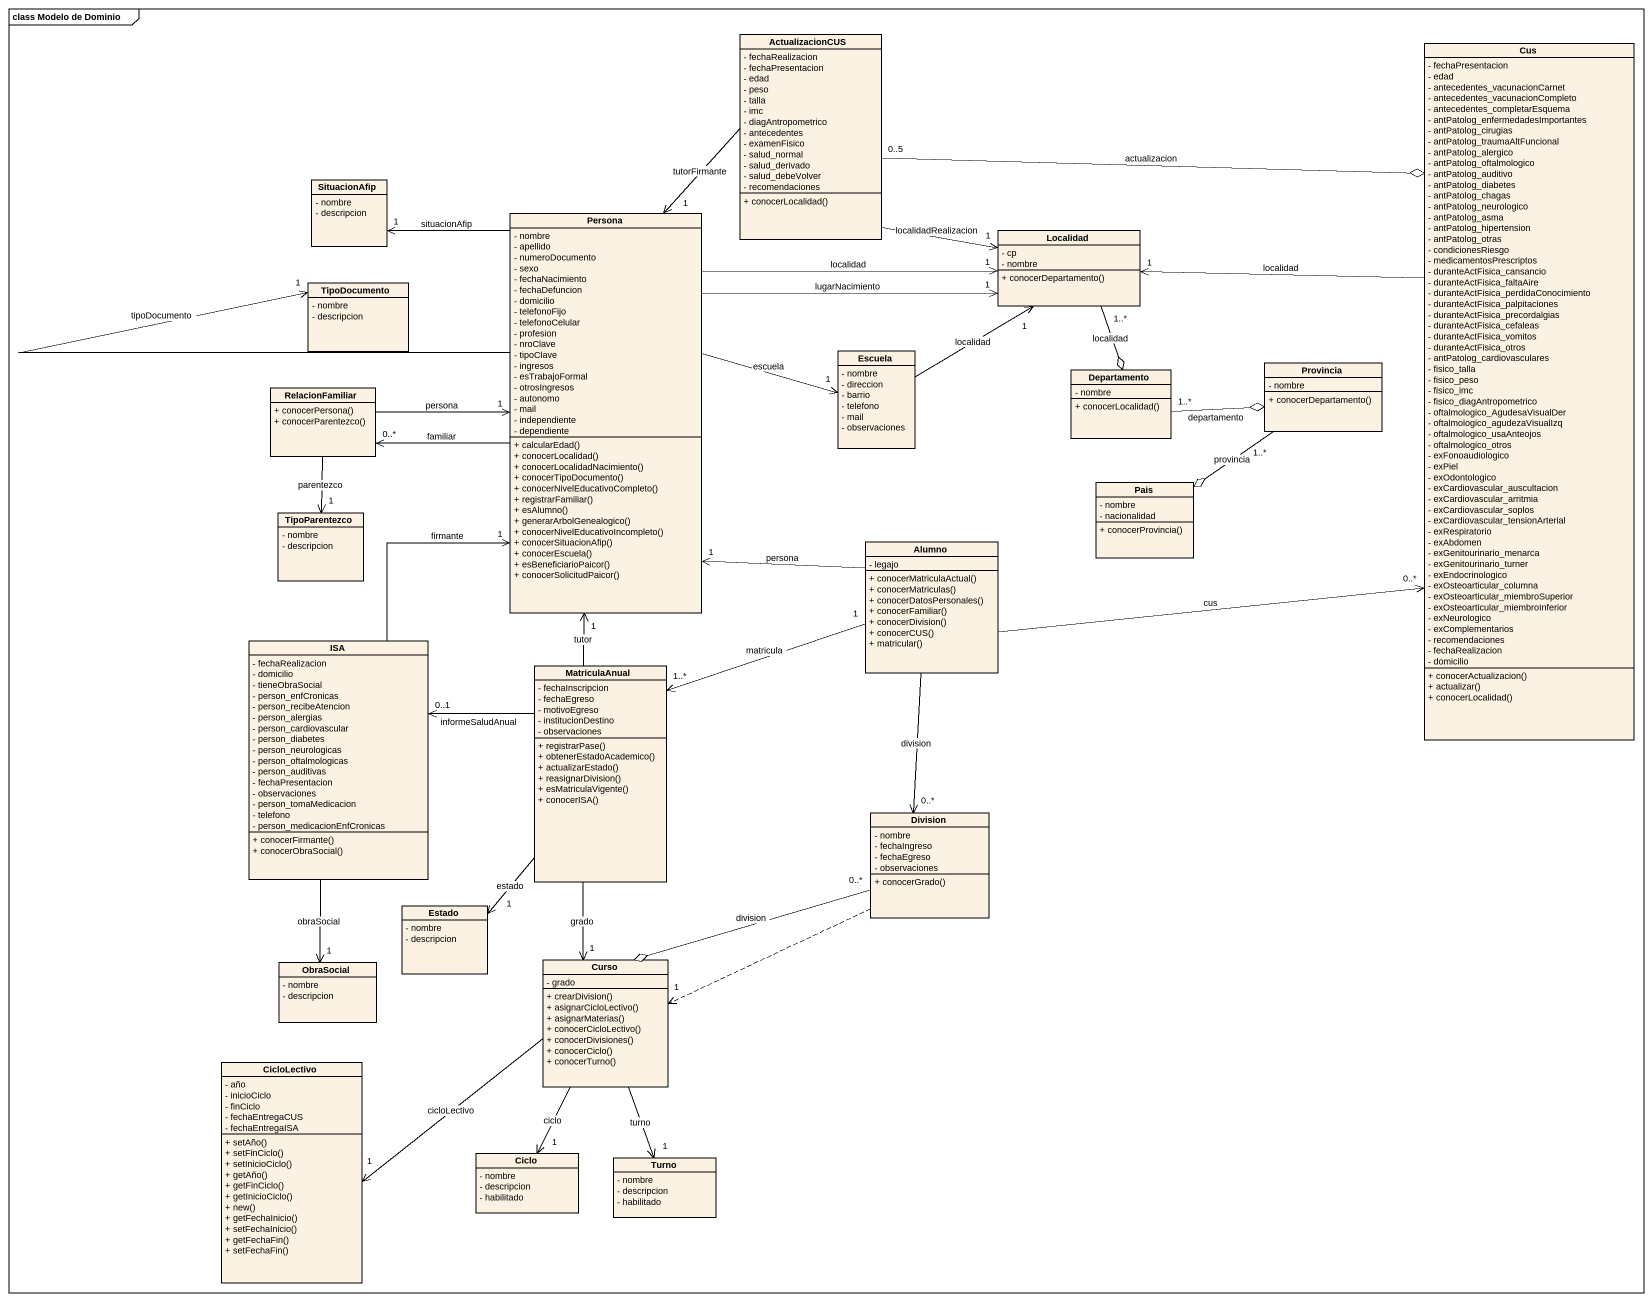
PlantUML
@startuml
mainframe class Modelo de Dominio
hide circle
hide empty members
skinparam classAttributeIconSize 0
class ActualizacionCUS {
  - fechaRealizacion
  - fechaPresentacion
  - edad
  - peso
  - talla
  - imc
  - diagAntropometrico
  - antecedentes
  - examenFisico
  - salud_normal
  - salud_derivado
  - salud_debeVolver
  - recomendaciones
  + conocerLocalidad()
}
class Cus {
  - fechaPresentacion
  - edad
  - antecedentes_vacunacionCarnet
  - antecedentes_vacunacionCompleto
  - antecedentes_completarEsquema
  - antPatolog_enfermedadesImportantes
  - antPatolog_cirugias
  - antPatolog_traumaAltFuncional
  - antPatolog_alergico
  - antPatolog_oftalmologico
  - antPatolog_auditivo
  - antPatolog_diabetes
  - antPatolog_chagas
  - antPatolog_neurologico
  - antPatolog_asma
  - antPatolog_hipertension
  - antPatolog_otras
  - condicionesRiesgo
  - medicamentosPrescriptos
  - duranteActFisica_cansancio
  - duranteActFisica_faltaAire
  - duranteActFisica_perdidaConocimiento
  - duranteActFisica_palpitaciones
  - duranteActFisica_precordalgias
  - duranteActFisica_cefaleas
  - duranteActFisica_vomitos
  - duranteActFisica_otros
  - antPatolog_cardiovasculares
  - fisico_talla
  - fisico_peso
  - fisico_imc
  - fisico_diagAntropometrico
  - oftalmologico_AgudesaVisualDer
  - oftalmologico_agudezaVisualIzq
  - oftalmologico_usaAnteojos
  - oftalmologico_otros
  - exFonoaudiologico
  - exPiel
  - exOdontologico
  - exCardiovascular_auscultacion
  - exCardiovascular_arritmia
  - exCardiovascular_soplos
  - exCardiovascular_tensionArterial
  - exRespiratorio
  - exAbdomen
  - exGenitourinario_menarca
  - exGenitourinario_turner
  - exEndocrinologico
  - exOsteoarticular_columna
  - exOsteoarticular_miembroSuperior
  - exOsteoarticular_miembroInferior
  - exNeurologico
  - exComplementarios
  - recomendaciones
  - fechaRealizacion
  - domicilio
  + conocerActualizacion()
  + actualizar()
  + conocerLocalidad()
}
class SituacionAfip {
  - nombre
  - descripcion
}
class Persona {
  - nombre
  - apellido
  - numeroDocumento
  - sexo
  - fechaNacimiento
  - fechaDefuncion
  - domicilio
  - telefonoFijo
  - telefonoCelular
  - profesion
  - nroClave
  - tipoClave
  - ingresos
  - esTrabajoFormal
  - otrosIngresos
  - autonomo
  - mail
  - independiente
  - dependiente
  + calcularEdad()
  + conocerLocalidad()
  + conocerLocalidadNacimiento()
  + conocerTipoDocumento()
  + conocerNivelEducativoCompleto()
  + registrarFamiliar()
  + esAlumno()
  + generarArbolGenealogico()
  + conocerNivelEducativoIncompleto()
  + conocerSituacionAfip()
  + conocerEscuela()
  + esBeneficiarioPaicor()
  + conocerSolicitudPaicor()
}
class Localidad {
  - cp
  - nombre
  + conocerDepartamento()
}
class TipoDocumento {
  - nombre
  - descripcion
}
class Escuela {
  - nombre
  - direccion
  - barrio
  - telefono
  - mail
  - observaciones
}
class RelacionFamiliar {
  + conocerPersona()
  + conocerParentezco()
}
class Departamento {
  - nombre
  + conocerLocalidad()
}
class Provincia {
  - nombre
  + conocerDepartamento()
}
class TipoParentezco {
  - nombre
  - descripcion
}
class Pais {
  - nombre
  - nacionalidad
  + conocerProvincia()
}
class Alumno {
  - legajo
  + conocerMatriculaActual()
  + conocerMatriculas()
  + conocerDatosPersonales()
  + conocerFamiliar()
  + conocerDivision()
  + conocerCUS()
  + matricular()
}
class ISA {
  - fechaRealizacion
  - domicilio
  - tieneObraSocial
  - person_enfCronicas
  - person_recibeAtencion
  - person_alergias
  - person_cardiovascular
  - person_diabetes
  - person_neurologicas
  - person_oftalmologicas
  - person_auditivas
  - fechaPresentacion
  - observaciones
  - person_tomaMedicacion
  - telefono
  - person_medicacionEnfCronicas
  + conocerFirmante()
  + conocerObraSocial()
}
class MatriculaAnual {
  - fechaInscripcion
  - fechaEgreso
  - motivoEgreso
  - institucionDestino
  - observaciones
  + registrarPase()
  + obtenerEstadoAcademico()
  + actualizarEstado()
  + reasignarDivision()
  + esMatriculaVigente()
  + conocerISA()
}
class Division {
  - nombre
  - fechaIngreso
  - fechaEgreso
  - observaciones
  + conocerGrado()
}
class Estado {
  - nombre
  - descripcion
}
class ObraSocial {
  - nombre
  - descripcion
}
class Curso {
  - grado
  + crearDivision()
  + asignarCicloLectivo()
  + asignarMaterias()
  + conocerCicloLectivo()
  + conocerDivisiones()
  + conocerCiclo()
  + conocerTurno()
}
class CicloLectivo {
  - año
  - inicioCiclo
  - finCiclo
  - fechaEntregaCUS
  - fechaEntregaISA
  + setAño()
  + setFinCiclo()
  + setInicioCiclo()
  + getAño()
  + getFinCiclo()
  + getInicioCiclo()
  + new()
  + getFechaInicio()
  + setFechaInicio()
  + getFechaFin()
  + setFechaFin()
}
class Ciclo {
  - nombre
  - descripcion
  - habilitado
}
class Turno {
  - nombre
  - descripcion
  - habilitado
}
ActualizacionCUS "0..5" -right-o Cus : actualizacion
ActualizacionCUS --> "1" Persona : tutorFirmante
ActualizacionCUS -right-> "1" Localidad : localidadRealizacion
Cus -left-> "1" Localidad : localidad
Persona -up-> "1" SituacionAfip : situacionAfip
Persona -right-> "1" Localidad : lugarNacimiento
Persona -right-> "1" Localidad : localidad
Persona -left-> "1" TipoDocumento : tipoDocumento
Persona -right-> "1" Escuela : escuela
Persona -left-> "0..*" RelacionFamiliar : familiar
Persona "1" <-left- RelacionFamiliar : persona
Localidad "1..*" --o Departamento : localidad
Escuela -up-> "1" Localidad : localidad
RelacionFamiliar --> "1" TipoParentezco : parentezco
Departamento "1..*" -right-o Provincia : departamento
Provincia "1..*" --o Pais : provincia
Alumno -right-> "0..*" Cus : cus
Alumno -left-> "1" Persona : persona
Alumno "1" -left-> "1..*" MatriculaAnual : matricula
Alumno --> "0..*" Division : division
ISA -up-> "1" Persona : firmante
ISA --> "1" ObraSocial : obraSocial
MatriculaAnual -up-> "1" Persona : tutor
MatriculaAnual -left-> "0..1" ISA : informeSaludAnual
MatriculaAnual --> "1" Estado : estado
Division .left.> "1" Curso
Division "0..*" -left-o Curso : division
Curso "1" <-up- MatriculaAnual : grado
Curso --> "1" Ciclo : ciclo
Curso --> "1" Turno : turno
CicloLectivo "1" <-right- Curso : cicloLectivo
@enduml
